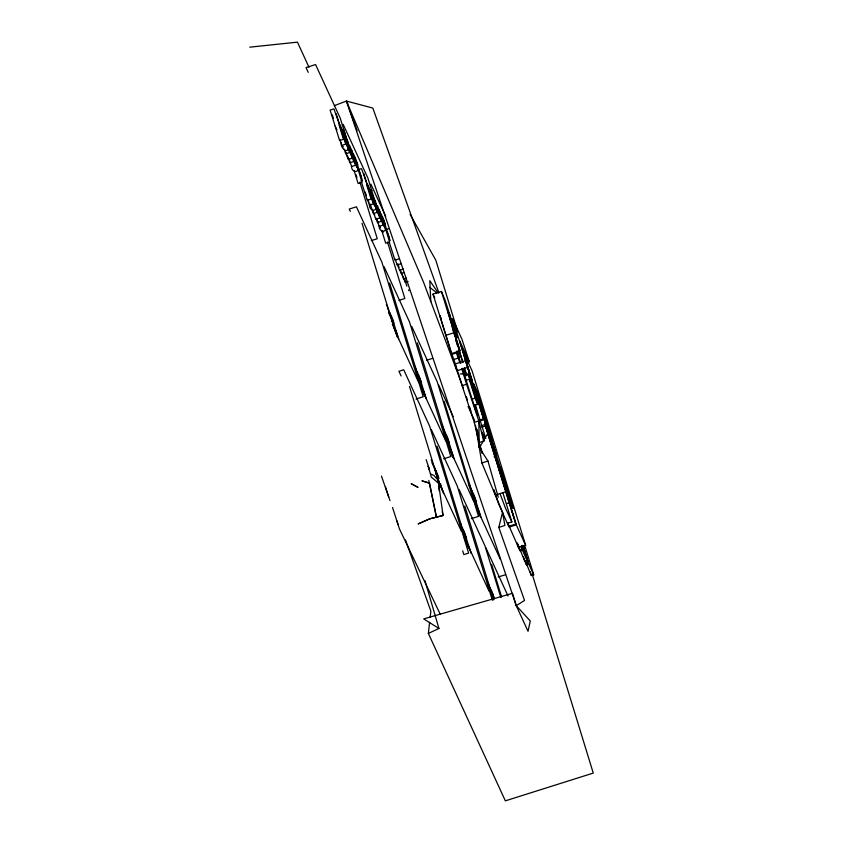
<?xml version="1.0" encoding="UTF-8"?>
<svg xmlns="http://www.w3.org/2000/svg" width="843" height="843" viewBox="0 0 843 843"><rect width="100%" height="100%" fill="white"/><g stroke="black" fill="none" stroke-linecap="round" stroke-linejoin="round"><path stroke-width="1.26" d="M345.672 137.757L352.163 158.273L348.233 159.411L345.546 151.972M356.052 160.328L362.543 180.845M373.27 197.525L379.761 218.042L375.82 219.18L372.827 210.708M383.649 220.097L390.14 240.613M392.227 318.506L398.718 339.023M419.825 378.275L426.305 398.792M437.201 473.924L438.149 477.359M447.549 438.118L454.029 458.634M464.799 533.693L471.163 553.451M474.367 496.495L480.847 517.012M492.523 593.535L493.808 597.982M348.412 143.805L353.681 161.571L349.845 162.783L347.485 155.618M376.01 203.584L381.278 221.34L377.443 222.552L375.841 217.842M532.291 574.462L593.261 773.084L505.357 800.85L428.36 633.441L429.603 622.303M430.162 617.35L430.857 611.164L405.504 539.952M334.355 105.638L346.441 101.065L516.264 605.674L530.279 620.964L528.045 631.302L516.264 605.674L524.525 600.448L498.793 527.381L502.565 512.323L481.859 462.955L475.484 425.325M347.232 156.187L347.095 155.375M421.542 388.391L420.32 383.965M449.266 448.234L448.065 443.871M476.084 506.611L474.883 502.238M343.143 147.209L343.038 146.187M380.414 228.021L380.309 226.999M344.545 135.691L349.56 152.594L345.714 153.805L344.113 149.106M372.142 195.46L377.148 212.362L373.312 213.574L370.203 203.974M493.861 490.268L495.389 495.031L506.095 491.659L484.714 422.649L487.728 433.565L480.015 446.653L482.133 453.471M428.36 633.441L438.94 628.467L424.904 580.49M341.267 128.189L344.018 136.06M350.983 149.211L353.691 157.093M368.897 187.947L371.605 195.829M378.539 209.001L381.289 216.872M432.132 462.807L432.248 463.597M469.288 485.378L469.403 486.169M341.858 130.433L343.786 129.822L347.664 141.961M358.665 169.559L361.542 168.653L367.285 184.986M369.455 190.202L371.373 189.591L371.847 190.613M386.389 229.401L389.266 228.495M371.289 240.624L377.264 238.738L359.919 182.246M398.792 258.97L394.945 260.181L389.181 241.962M400.994 263.775L397.148 264.987L395.188 259.107M403.428 269.012L399.582 270.234L397.295 264.47M403.913 272.51L401.036 273.417L399.814 269.95M406.526 278.19L403.544 279.022L400.551 270.54M408.044 281.488L405.167 282.394L403.186 276.462M398.887 300.403L404.851 298.517L387.517 242.015M453.186 324.976L448.318 312.922L459.972 350.867L451.511 353.544L432.996 294.123L441.447 291.457L445.188 300.382L457.222 337.874L452.196 326.936M450.288 319.813L452.68 319.065L461.996 339.318L469.298 361.731L466.906 362.479M445.652 335.366L454.114 332.7L441.447 291.457M426.611 360.235L432.585 358.359M441.447 319.044L439.856 315.598L451.89 354.376L456.39 352.954L459.92 362.922M451.89 354.376L453.882 359.455L458.371 358.033M467.739 367.337L457.043 370.72L454.935 364.028L465.642 360.646L471.753 379.382L465.642 360.646M464.556 375.62L468.308 374.44L468.919 375.757L477.675 404.313L473.935 405.494M465.515 380.488L469.266 379.308L470.879 382.817L468.308 374.44M416.063 399.034L423.218 396.768L381.921 262.247L356.42 206.798L349.255 209.064L350.34 211.424M453.882 359.455L462.101 385.694L466.59 384.271L478.782 420.931L483.629 441.131L479.14 442.543L481.785 451.184M471.458 399.35L475.199 398.17L477.675 404.313M478.803 420.341L483.587 418.834L459.551 340.53L469.298 361.731M479.14 442.543L474.282 422.354L478.782 420.931L479.361 447.622L487.96 461.037L498.287 497.307M480.384 420.805L483.966 419.666L486.063 424.229L481.279 425.736M481.933 427.18L485.526 426.042L487.907 431.226L515.884 524.04L508.708 526.306L507.507 522.565L508.708 526.306M443.65 458.803L450.815 456.537L409.519 322.015L384.018 266.567M494.082 456.748L496.58 455.958L479.182 398.075M481.859 462.955L487.96 461.037M506.706 503.577L509.098 502.828L485.526 426.042M471.374 518.645L478.539 516.38L437.243 381.858L411.742 326.41M503.008 493.144L511.849 521.954L507.36 523.377L498.445 503.408L493.903 489.899M498.793 527.381L504.894 525.463L502.565 512.323M509.088 527.138L516.264 524.873L525.632 545.242L518.456 547.507L507.95 523.408M517.676 543.925L519.678 550.163L522.681 549.215L521.554 545.537M520.047 550.953L522.407 550.216L527.275 560.795L524.915 561.543L518.508 545.948M524.968 560.574L526.116 564.157L528.477 563.419L523.218 546.275M526.506 564.989L528.867 564.252L533.724 574.821L531.364 575.558L525.347 561.238M498.192 577.012L505.357 574.757M249.739 47.176L297.442 42.15L308.981 67.24M460.162 373.934L469.888 374.071M429.308 469.762L428.202 466.211L430.436 473.914L433.85 475.42L437.348 479.34L438.56 483.281L443.091 515.473L429.761 518.824L418.297 523.851L429.761 518.824L443.091 515.473L442.217 511.775M438.94 628.467L423.681 618.91L512.47 593.324L516.264 605.674M429.709 287.326L436.737 292.827M344.597 134.458L347.453 142.351M354.977 157.019L357.832 164.922M372.195 194.227L375.04 202.12M382.574 216.799L385.43 224.691M391.141 315.208L393.997 323.101M418.739 374.977L421.595 382.88M446.463 434.819L449.319 442.712M473.281 493.187L476.137 501.09M436.126 470.626L438.982 478.518M463.724 530.395L466.569 538.298M491.448 590.237L494.293 598.14M438.318 293.122L429.782 280.677L430.826 301.573M343.48 132.109L345.019 136.724M371.078 191.877L372.617 196.493M346.979 145.997L343.407 135.691M356.663 167.04L353.091 156.724M374.577 205.766L371.004 195.46M384.25 226.809L380.678 216.503M392.827 325.219L392.364 324.26M347.411 140.454L355.409 165.323L351.563 166.535L349.171 159.232M375.009 200.223L383.007 225.092L379.16 226.303L376.768 219.001M347.738 103.352L346.441 101.065L372.827 108.062L438.855 292.711M410.098 214.396L435.81 260.192L457.802 331.847M351.078 154.964L349.097 149.769M361.457 177.536L359.476 172.341M378.676 214.744L376.673 209.486M389.055 237.304L387.053 232.057M397.633 335.725L395.652 330.519M425.22 395.493L423.239 390.298M452.944 455.336L450.963 450.141M479.762 513.703L477.76 508.455M442.607 491.142L440.626 485.947M340.319 125.038L345.345 139.896M349.993 146.071L355.019 160.939M367.917 184.807L372.943 199.665M377.59 205.85L382.617 220.708M431.142 459.677L431.648 460.752M440.362 614.484L399.456 528.94L396.779 520.658M447.96 311.193L450.057 315.746M432.996 294.123L434.777 298M482.143 407.717L480.152 403.386L496.58 455.958M466.664 375.293L465.652 373.112L466.421 375.62M454.935 364.028L456.147 367.074M370.899 184.174L385.704 216.366M343.175 124.332L367.854 177.989L375.946 204.354M500.415 467.233L510.247 498.371L507.402 492.175L501.364 472.501L503.376 476.885M336.157 113.679L345.672 144.153L341.836 145.375L339.866 139.495M363.754 173.447L373.27 203.932L369.424 205.144L367.464 199.264M484.873 438.075L481.954 432.174L484.44 440.963M342.311 129.516L343.786 133.816M351.668 149.843L357.948 168.937M353.691 154.258L361.953 182.246L358.106 183.468L354.102 170.592M369.908 189.285L371.384 193.584M379.266 209.612L385.546 228.706M381.289 214.027L389.55 242.025L385.704 243.237L381.7 230.36M339.697 125.207L333.944 108.884L330.108 110.096L339.624 140.57L343.47 139.358L339.055 124.964M346.873 144.975C351.109 155.144 339.992 149.58 341.31 142.857M356.557 166.018C361.405 173.595 350.614 172.91 351.647 165.892M374.471 204.744C379.318 212.331 368.539 211.646 369.571 204.628M384.145 225.787C388.992 233.363 378.212 232.679 379.245 225.661M335.208 126.176L336.915 129.896M406.884 286.146L404.492 278.843M308.222 72.35L306.03 67.577L315.577 64.563L340.256 118.22L347.969 143.331M511.849 521.954L505.389 507.907L500.278 494.314M438.56 384.787L453.207 416.632M443.155 427.643L449.435 446.727M445.188 432.048L452.733 457.601M469.972 486.011L476.253 505.105M472.006 490.426L479.551 515.969M387.833 308.032L394.113 327.116M389.866 312.437L397.064 336.757M415.43 367.801L421.711 386.895M417.454 372.216L424.661 396.537M388.876 313.143L389.856 315.282M392.722 324.197L393.987 328.306M473.397 500.742L450.541 451.037L417.327 342.869M500.215 559.109L477.359 509.414L444.156 401.236M445.673 440.9L422.817 391.194L389.603 283.027M418.075 381.131L395.219 331.425L362.016 223.258M459.035 489.393L484.999 545.864L500.805 597.35M485.853 547.771L508.034 596.001M431.31 429.551L457.275 486.021L492.365 600.3M401.099 375.999L398.939 371.289L403.713 369.782L429.688 426.252L468.624 553.092L463.85 554.599L462.691 550.827M488.139 583.061L493.26 598.551M490.162 587.476L493.829 599.552M432.817 463.45L439.098 482.533M434.84 467.854L440.278 486.063M460.415 523.218L466.695 542.312M462.438 527.634L468.582 548.277M489.024 591.154L466.653 542.513L437.074 446.147M461.437 531.385L439.055 482.744L409.477 386.379M429.487 482.86L436.421 517.149L428.792 480.457M468.097 406.41L474.641 420.678M408.539 289.855L408.918 290.73M386.379 304.66L387.021 306.251M458.95 519.846L459.245 520.531M464.936 539.457L465.178 540.026M381.468 476.084L389.993 500.626M382.901 231.319L383.259 232.236M474.209 501.469L474.504 502.249M441.985 424.946L442.754 427.032M414.261 365.103L415.03 367.19M486.969 580.363L487.317 581.28M463.387 388.18L423.692 282.605L346.441 101.065L357.19 130.739M469.625 549.615L468.223 545.716M469.161 484.23L469.583 485.399M419.308 382.279L419.656 383.259M431.995 461.669L432.417 462.839M463.882 536.517L464.293 537.697M440.446 483.555L443.576 493.682M487.739 582.45L488.234 583.893M387.443 307.421L387.938 308.865M460.015 522.607L460.51 524.051M462.101 385.694L474.282 422.354M470.078 486.854L470.636 488.54M432.923 464.282L433.481 465.979M398.086 524.704L392.553 507.549M469.551 406.842L470.931 411.036M429.487 469.962L426.158 459.614M459.077 350.667L462.955 362.595L455.821 339.308M377.864 221.467L378.581 223.669M368.191 200.423L368.897 202.636M385.451 486.917L388.718 496.949M443.818 430.172L444.44 432.069M416.094 370.33L417.401 374.387M506.095 491.659L487.728 433.565M454.114 332.7L459.972 350.867M522.702 545.495L528.477 563.419M521.48 545.463L522.681 549.215M483.587 418.834L452.68 319.065M509.098 502.828L515.884 524.04M475.199 398.17L469.266 379.308M471.258 490.436L473.323 497.107M389.118 312.458L390.572 317.105M466.316 396.653L467.422 400.172M346.283 152.709L346.663 153.921M456.948 350.973L460.826 363.365M462.375 368.317L475.431 409.614L477.939 415.483L474.904 405.567M461.806 368.918L466.59 384.271M445.125 434.229L445.894 436.716M490.099 589.647L490.868 592.134M525.632 545.242L472.101 370.867L462.733 350.498L483.966 419.666M480.194 400.446L489.035 429.256M524.883 546.011L533.724 574.821M486.063 424.229L473.682 383.871L477.264 391.679L491.722 438.76L489.783 434.545L513.113 508.434L509.52 500.626L497.718 462.175L495.621 457.612L516.264 524.873M523.092 545.463L528.867 564.252M522.66 545.758L527.275 560.795M530.215 571.807L531.364 575.558M521.259 546.454L522.407 550.216M524.989 560.49L526.116 564.157M523.377 556.528L524.915 561.543M452.438 328.296L455.072 336.863M464.472 367.622L466.78 375.135M455.61 339.497L457.528 345.767M475.294 404.492L485.694 438.392M517.802 544.041L519.678 550.163M463.492 368.402L465.768 375.83M516.917 542.492L518.456 547.507M457.77 351.373L459.688 357.632M491.617 564.367L501.606 596.897M397.928 263.817L399.055 267.494M366.642 184.733L371.068 199.127L367.221 200.339L361.089 180.887M464.799 505.99L493.608 599.858M365.251 192.067L366.357 195.671M355.936 174.543L356.895 177.673M418.17 376.874L418.781 378.886M463.144 532.291L463.766 534.304M465.631 540.458L466.253 542.481M332.311 114.89L333.375 118.347M435.546 472.523L436.168 474.535M401.985 273.532L402.585 275.682M374.26 213.69L374.692 215.155M430.436 473.914L431.279 477.064L438.56 483.281L439.161 490.731M477.328 429.54L479.361 447.622M428.339 482.807L421.911 480.837L429.603 483.113L428.339 482.807M417.843 487.265L411.3 483.777L417.843 487.265"/></g></svg>
